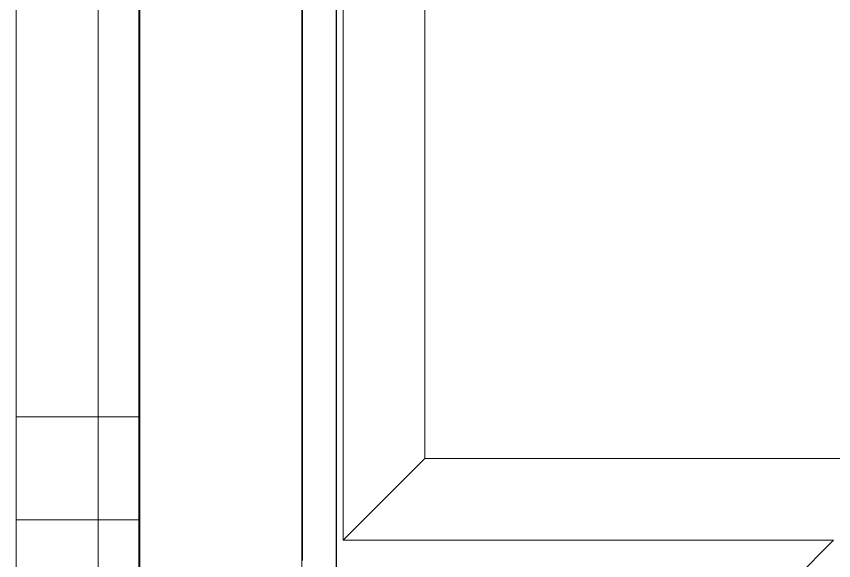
# Model space of a CAD drawing. Header units: millimetres. Extents: x -187347 to 135007, y -6415 to 292048.
# Drawn here: x -72490 to -71490, y 68367 to 69033 of the extents above; entities that cross this region are included whole.
import ezdxf

# ---------------------------------------------------------------- set-up
doc = ezdxf.new("R2010")
doc.units = ezdxf.units.MM
doc.header["$LTSCALE"] = 100
for name, color, linetype, lineweight in [('A-WALL', 7, 'Continuous', 5), ('A-WALL-FNSH', 7, 'Continuous', 5), ('A-WALL-PATT', 7, 'Continuous', 5)]:
    doc.layers.add(name, color=color, linetype=linetype, lineweight=lineweight)
doc.layers.add('STEEL', color=5, linetype='Continuous')

# ---------------------------------------------------------------- blocks, each defined once
blk = doc.blocks.new('steel weighing')
at = {"layer": 'STEEL', "color": 6, "linetype": 'ByBlock', "ltscale": 20}
blk.add_line((845610.1, 785429.8), (845610.1, 687739.1), dxfattribs=at)

msp = doc.modelspace()

# ---------------------------------------------------------------- hatches: boundary and pattern name
at = {"layer": 'A-WALL-PATT', "true_color": 0x125900}
msp.add_hatch(color=88, dxfattribs=at).paths.add_polyline_path([(-72339.9, 68367), (-72339.1, 68367), (-72339.1, 79665), (-72339.9, 79665), (-72339.9, 68545.9)])
at = {"layer": 'A-WALL-PATT', "true_color": 0x30f000}
msp.add_hatch(color=80, dxfattribs=at).paths.add_polyline_path([(-72140.7, 68367), (-72139.9, 68367), (-72139.9, 79665), (-72140.7, 79665), (-72140.7, 68545.9)])

# ---------------------------------------------------------------- linework, layer by layer
at = {"layer": 'A-WALL'}
for p, q in [((-72489.9, 79665), (-72489.9, 68417.1)), ((-72389.9, 79665), (-72389.9, 68417.1)), ((-72089.9, 79615), (-72089.9, 68392)), ((-71989.9, 79515), (-71989.9, 68492)), ((-72489.9, 68543.1), (-72389.9, 68543.1)), ((-72489.9, 68543.1), (-72489.9, 56555.8)), ((-72389.9, 68543.1), (-72339.9, 68543.1)), ((-72389.9, 68543.1), (-72389.9, 56555.8)), ((-72089.9, 68392), (-71989.9, 68492)), ((-71989.9, 68492), (-71389.9, 68492)), ((-71389.9, 68492), (-71989.9, 68492)), ((-72389.9, 68417.1), (-72489.9, 68417.1)), ((-72339.9, 68417.1), (-72389.9, 68417.1)), ((-71489.9, 68392), (-72089.9, 68392)), ((-71540.7, 68341.2), (-71489.9, 68392)), ((-71489.9, 68392), (-71540.7, 68341.2)), ((-72140.7, 68367), (-72140.7, 68341.2))]:
    msp.add_line(p, q, dxfattribs=at)
at = {"layer": 'A-WALL', "lineweight": 25}
for p, q in [((-72339.1, 79665), (-72339.1, 68367)), ((-72140.7, 79665), (-72140.7, 68367)), ((-72339.1, 68367), (-72339.1, 67768.8))]:
    msp.add_line(p, q, dxfattribs=at)
at = {"layer": 'A-WALL-FNSH'}
for p, q in [((-72339.9, 79665), (-72339.9, 68367)), ((-72139.9, 68367), (-72139.9, 79665)), ((-72339.9, 68367), (-72339.9, 67768))]:
    msp.add_line(p, q, dxfattribs=at)

# ---------------------------------------------------------------- block references
at = {"layer": 'STEEL', "color": 6, "linetype": 'ByBlock'}
msp.add_blockref('steel weighing', (-917708.7, -686445.9, -1.7), dxfattribs=at)

doc.saveas('drawing.dxf')
